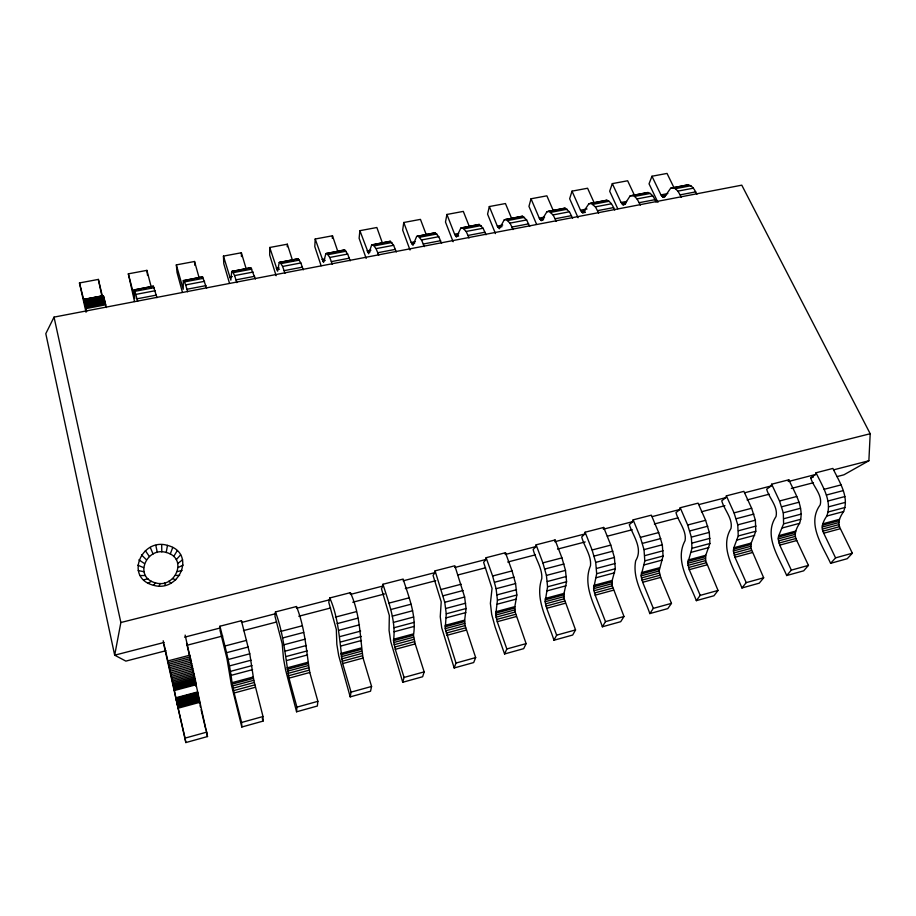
<?xml version="1.0" encoding="UTF-8"?>
<svg xmlns="http://www.w3.org/2000/svg" width="916" height="916" viewBox="0 0 916 916"><rect width="100%" height="100%" fill="white"/><g stroke="black" fill="none" stroke-linecap="round" stroke-linejoin="round"><path stroke-width="1.37" d="M659.142 570.989L663.07 556.001L662.325 544.78L658.684 532.585L651.345 515.17L633.128 519.864L632.773 521.628L629.303 524.696C633.151 535.963 643.261 548.592 635.681 560.764C632.051 579.473 644.234 596.671 649.81 613.594L667.81 608.59L671.474 603.346L660.699 577.401L659.142 570.989L641.12 575.855L642.677 582.278L653.326 608.373L649.81 613.594M102.271 295.719L98.367 279.414L79.463 282.941L86.677 311.348M292.696 260.991L287.326 244.206L269.739 247.48L269.682 255.083L276.117 275.739M413.448 635.315C416.746 615.941 408.857 597.152 403.143 579.072L382.98 584.259L382.98 586.022L381.445 588.702L389.323 615.506L389.071 630.38L390.754 641.647L402.731 682.271L422.642 676.741L424.165 671.875L415.223 643.925L413.448 635.315L393.491 640.685L395.288 649.33L404.07 677.439L402.731 682.271M350.21 696.87L351.057 692.13L342.699 663.585C339.389 641.589 339.046 618.953 329.783 597.965L350.37 592.663C360.091 613.502 359.919 636.139 363.057 658.066L371.575 686.45L370.545 691.225L350.21 696.87L338.714 655.65L336.836 644.314L336.332 629.498L328.764 602.304L329.783 597.965M696.332 600.656L700.225 595.377L689.256 569.66L687.71 563.294L691.992 548.295L691.351 537.12L687.676 524.994L680.21 507.739L698.072 503.147L705.629 520.311L709.316 532.368L709.889 543.52L705.767 555.291L705.641 560.603L718.029 590.442L713.976 595.755L696.332 600.656C689.542 582.301 674.153 560.707 685.076 540.646C686.794 530.547 678.435 521.88 675.985 512.639L679.787 509.502L680.21 507.739M287.258 246.736L287.326 244.206M454.176 667.97L455.985 663.058L445.222 628.662L446.264 613.812L444.752 602.281L435.077 570.851L454.84 565.767L464.63 597.026L466.072 608.533L464.675 620.121L465.11 625.559L475.667 657.596L473.675 662.554L454.176 667.97L441.741 627.918L440.252 616.72L441.214 601.812L433.05 575.374L435.008 572.603L435.077 570.851M741.949 587.969L746.219 582.633L734.941 557.271L733.395 550.974L733.831 547.734L738.25 535.952L737.769 524.845L734.06 512.868L726.365 495.865L743.884 491.354L751.647 508.265L755.379 520.196L755.803 531.269L751.2 543.062L750.971 548.363L763.669 577.79L759.261 583.16L741.949 587.969C734.838 570.004 719.003 548.157 730.991 528.498C733.006 518.467 724.212 509.926 721.751 500.823L725.884 497.617L726.365 495.865M836.995 476.606L843.911 474.809L868.872 460.759L870.2 433.737L741.777 185.169L54.033 317.119L45.8 333.664L114.683 655.18L125.858 661.112L165.979 650.703M206.627 288.162L202.562 276.895L183.292 280.685L183.223 289.25L176.33 264.884L194.547 261.495L199.001 277.388M337.683 251.087L332.485 235.79L315.207 239.007L314.795 246.61L321.115 265.743M786.695 575.534L791.332 570.13L779.745 545.135L778.211 538.894L778.726 535.665L783.615 523.86L783.283 512.823L779.527 500.983L771.638 484.209L788.813 479.789C794.87 493.037 804.958 508.105 799.588 523.322C796.233 528.372 793.462 534.738 796.76 540.52L808.439 565.39L803.687 570.817L786.695 575.534C779.241 557.936 763.051 535.826 776.012 516.578C778.337 506.628 769.131 498.201 766.658 489.224L771.089 485.972L771.638 484.209M296.589 711.789L296.91 707.141L288.998 678.138C285.197 655.959 283.513 633.334 275.441 611.945L296.475 606.529C305.017 627.758 306.184 650.394 309.791 672.504L317.875 701.324L317.348 706.018L296.589 711.789L285.586 669.962L283.502 658.558L282.208 643.788L274.972 616.205L275.441 611.945M220.195 627.987L220.023 630.391L226.928 658.375L231.324 684.573L241.813 727.018L263.018 721.121L263.007 716.53L253.801 680.267L249.77 653.806L241.423 620.705L219.932 626.235L220.195 627.987L184.563 637.17M332.302 238.32L332.485 235.79M830.606 563.329L835.564 557.867L823.713 533.215C820.335 527.41 823.347 521.032 826.782 516.04C832.472 500.938 822.19 485.869 816.042 472.77L832.896 468.431C839.113 481.427 849.498 496.506 843.625 511.54C840.144 516.498 836.961 522.864 840.396 528.692L852.361 553.218L847.266 558.691L830.606 563.329C822.786 546.096 806.298 523.723 820.186 504.888C822.786 495.018 813.19 486.682 810.706 477.843L815.435 474.534L816.042 472.77M504.567 653.967L506.834 648.963L497.251 621.701L495.682 615.06L497.434 600.175L496.106 588.713L492.613 576.004L486.11 557.718L505.472 552.726L512.067 570.92L515.582 583.572L516.83 594.999L514.849 606.632L515.158 612.048L526.116 643.616L523.689 648.654L504.567 653.967L495.098 626.899L491.709 614.464L490.392 603.335L492.052 588.393L483.614 562.321L485.961 559.47L486.11 557.718M393.491 640.685C396.239 621.243 388.579 602.465 382.98 584.259M382.636 243.645L376.854 227.511L359.885 230.683L359.118 238.286L366.171 258.438M505.472 552.726L505.288 554.489L535.894 546.6L536.112 544.837L555.073 539.959L561.932 557.878L565.493 570.382L566.569 581.74L564.016 593.408L564.21 598.801L575.546 629.922L572.683 635.028L553.951 640.238C547.986 620.727 534.52 599.728 541.791 578.568C542.49 568.252 535.574 559.184 533.146 549.52L535.894 546.6M553.951 640.238L556.653 635.154L546.703 608.293L545.135 601.732L547.562 586.801L546.417 575.42L542.879 562.871L536.112 544.837M555.073 539.959L554.821 541.722L584.809 533.982L585.106 532.23L603.69 527.444L610.789 545.1L614.396 557.455L615.3 568.744L612.197 580.446L612.277 585.816L623.991 616.502L620.716 621.678L602.362 626.784C596.144 607.652 581.935 586.492 590.499 565.676C591.564 555.428 584.145 546.509 581.706 536.982L584.809 533.982M426.478 235.32L420.455 219.382L403.773 222.496L402.674 230.099L410.013 250.011M255.427 279.036L250.812 267.747L231.691 271.502L230.855 280.136L223.447 256.102L241.355 252.77L246.061 268.457M602.362 626.784L605.476 621.632L595.171 595.16L593.602 588.667L596.671 573.702L595.709 562.39L592.114 549.989L585.106 532.23M166.22 552.462C146.503 546.428 133.152 577.172 155.537 582.874C175.277 588.908 188.593 558.153 166.22 552.462L167.468 545.386C141.602 537.452 124.061 577.767 153.441 585.255C179.33 593.179 196.814 552.852 167.468 545.386M603.369 529.208L603.69 527.444M54.033 317.119L120.866 622.514L114.683 655.18L164.01 642.471M469.565 227.145L463.313 211.401L446.916 214.459L445.485 222.061L453.111 241.732M641.12 575.855L644.807 560.867L644.005 549.623L640.376 537.371L633.128 519.864M511.907 219.107L505.449 203.547L489.327 206.547L487.575 214.149L495.476 233.603M303.253 269.854L300.849 262.961L298.169 258.759L279.208 262.491L277.617 271.193L269.739 247.48M553.539 211.207L546.863 195.829L531.017 198.783L528.956 206.375L536.581 224.317M159.315 585.931L160.014 583.4M594.461 203.444L587.591 188.238L572.008 191.146L569.66 198.738L578.065 217.733M788.252 481.541L788.813 479.789M634.708 195.806L627.643 180.773L612.312 183.624L609.678 191.215L617.75 208.745M350.198 260.842L347.656 254.041L344.679 249.942L325.856 253.652L323.543 262.411L315.207 239.007M170.273 554.008L172.769 547.402M674.29 188.295L667.031 173.433L651.963 176.238L649.043 183.818L657.928 202.39M396.296 251.992L393.617 245.293L390.342 241.286L371.667 244.961L368.656 253.778L359.885 230.683M441.558 243.301L438.753 236.694L435.203 232.779L416.654 236.431L412.979 245.305L411.192 242.511L403.773 222.496M486.007 234.771L483.075 228.244L479.263 224.431L460.851 228.05L456.534 236.969L454.622 234.233L446.916 214.459M173.696 556.481L177.257 550.63M529.677 226.378L526.631 219.943L522.544 216.222L504.281 219.806L499.335 228.782L497.308 226.092L489.327 206.547M572.58 218.145L569.42 211.791L565.08 208.15L546.944 211.722L541.402 220.733L539.261 218.088L531.017 198.783M614.739 210.05C612.907 206.306 611.201 201.612 606.884 200.226L588.885 203.764L582.759 212.833L580.504 210.233L572.008 191.146M656.165 202.104C654.287 198.337 652.398 193.654 647.967 192.44L630.105 195.944L624.792 204.176L623.418 205.047L621.059 202.493L612.312 183.624M153.441 585.255L155.537 582.874M176.261 559.699L180.624 554.844M696.881 194.284C694.958 190.494 692.897 185.845 688.363 184.78L670.627 188.261L664.867 196.516L663.402 197.398L660.94 194.89L651.963 176.238M177.784 563.466L182.627 559.779M151.438 287.807L146.892 270.369L128.332 273.838L134.721 298.524L134.251 289.845L153.407 286.216L156.98 297.689M153.407 286.216L133.988 290.029M148.049 583.183L151.438 581.305M178.162 567.519L183.143 565.092M202.562 276.895L183.292 280.685M250.812 267.747L231.691 271.502M298.169 258.759L279.208 262.491M344.679 249.942L325.856 253.652M390.342 241.286L371.667 244.961M435.203 232.779L416.654 236.431M163.872 644.807L185.845 742.567L207.508 736.544L185.147 635.086M185.845 742.567L185.066 738.124L206.959 732.067M241.813 727.018L241.595 722.461L263.007 716.53M296.91 707.141L317.875 701.324M351.057 692.13L371.575 686.45M404.07 677.439L424.165 671.875M455.985 663.058L475.667 657.596M506.834 648.963L526.116 643.616M556.653 635.154L575.546 629.922M605.476 621.632L623.991 616.502M653.326 608.373L671.474 603.346M700.225 595.377L718.029 590.442M746.219 582.633L763.669 577.79M791.332 570.13L808.439 565.39M835.564 557.867L852.361 553.218M185.066 738.124L177.899 707.198L199.585 701.324M178.128 708.194L199.814 702.309M241.595 722.461L234.153 693L255.392 687.252M288.998 678.138L309.791 672.504M342.699 663.585L363.057 658.066M395.288 649.33L415.223 643.925M446.79 635.372L466.324 630.082M497.251 621.701L516.395 616.514M546.703 608.293L565.458 603.209M595.171 595.16L613.548 590.179M642.677 582.278L660.699 577.401M689.256 569.66L706.934 564.863M734.941 557.271L752.276 552.577M779.745 545.135L796.76 540.52M823.713 533.215L840.396 528.692M177.899 707.198L175.941 698.313L197.673 692.473M176.067 698.931L197.787 693.08M234.153 693L232.206 684.103L253.457 678.378M287.109 669.321L307.913 663.722M340.855 654.848L361.236 649.364M445.05 626.807L464.595 621.54M495.556 613.205L514.712 608.052M545.054 599.877L563.821 594.827M593.557 586.824L611.968 581.866M641.108 574.023L659.154 569.168M687.733 561.474L705.435 556.71M733.464 549.165L750.811 544.493M778.314 537.085L795.328 532.505M822.305 525.246L839.01 520.746M176.216 699.641L197.925 693.79M176.376 700.419L198.085 694.58M232.561 685.992L253.801 680.267M287.418 671.21L308.2 665.611M341.118 656.738L361.476 651.242M393.708 642.551L413.643 637.181M445.222 628.662L464.744 623.407M495.682 615.06L514.826 609.907M545.135 601.732L563.89 596.671M593.602 588.667L611.991 583.71M687.71 563.294L705.389 558.531M733.395 550.974L750.731 546.302M778.211 538.894L795.214 534.314M822.179 527.043L838.861 522.544M176.57 701.278L198.257 695.427M176.765 702.194L198.451 696.343M176.983 703.156L198.669 697.305M233.03 688.237L254.259 682.5M287.853 673.432L308.635 667.81M341.531 658.936L361.877 653.44M394.098 644.738L414.021 639.357M445.588 630.838L465.11 625.559M496.025 617.212L515.158 612.048M545.455 603.862L564.21 598.801M593.9 590.774L612.277 585.816M641.395 577.95L659.417 573.084M687.962 565.378L705.641 560.603M733.636 553.046L750.971 548.363M778.428 540.944L795.432 536.352M822.373 529.082L839.056 524.57M177.2 704.152L198.886 698.301M177.429 705.171L199.115 699.309M233.58 690.63L254.797 684.882M288.403 675.802L309.173 670.18M342.069 661.272L362.415 655.776M394.636 647.051L414.57 641.669M446.126 633.128L465.649 627.849M496.564 619.479L515.697 614.304M545.993 606.106L564.737 601.033M594.438 593.007L612.815 588.026M641.933 580.149L659.944 575.282M688.5 567.554L706.167 562.779M734.163 555.199L751.498 550.516M778.955 543.085L795.958 538.482M822.9 531.188L839.583 526.677M177.67 706.19L199.345 700.316M479.263 224.431L460.851 228.05M175.941 698.313L174.235 689.691L196.207 683.817M174.406 690.538L196.356 684.664M232.206 684.103L231.095 675.378L252.576 669.63M286.582 660.539L307.604 654.906M340.889 646.009L361.465 640.502M394.052 631.788L414.204 626.395M446.126 617.865L465.866 612.586M497.125 604.217L516.452 599.053M547.081 590.854L566.031 585.793M596.041 577.756L614.613 572.798M644.028 564.932L662.234 560.054M691.065 552.348L708.915 547.573M737.185 540.005L754.692 535.333M782.424 527.914L799.588 523.322M826.782 516.04L843.625 511.54M175.838 697.797L197.581 691.958M231.988 682.695L253.274 676.97M286.96 667.913L307.799 662.314M340.786 653.44L361.179 647.956M393.479 639.265L413.46 633.895M445.096 625.388L464.675 620.121M495.671 611.785L514.849 606.632M545.215 598.457L564.016 593.408M593.786 585.404L612.197 580.446M641.383 572.603L659.451 567.748M688.065 560.042L705.767 555.291M733.831 547.734L751.2 543.062M778.726 535.665L795.764 531.085M822.763 523.826L839.48 519.326M174.235 689.691L172.414 681.08L194.513 675.207M231.095 675.378L229.469 665.921L251.087 660.184M285.3 651.104L306.448 645.482M339.939 636.586L360.641 631.09M393.422 622.388L413.689 617.006M445.794 608.476L465.649 603.209M497.09 594.862L516.532 589.698M547.333 581.511L566.386 576.45M596.556 568.435L615.231 563.477M644.807 555.623L663.104 550.768M692.095 543.073L710.026 538.31M738.456 530.753L756.043 526.082M783.913 518.685L801.157 514.105M828.499 506.846L845.422 502.357M172.735 682.557L194.822 676.684M173.044 683.954L195.108 678.08M173.319 685.283L195.371 679.409M173.582 686.531L195.623 680.657M230.489 671.359L252.049 665.611M286.17 656.509L307.272 650.887M340.672 641.979L361.316 636.471M394.017 627.746L414.238 622.353M446.264 613.812L466.072 608.533M497.434 600.175L516.83 594.999M547.562 586.801L566.569 581.74M596.671 573.702L615.3 568.744M644.807 560.867L663.07 556.001M691.992 548.295L709.889 543.52M738.25 535.952L755.803 531.269M783.615 523.86L800.824 519.269M828.11 511.987L844.987 507.487M173.822 687.676L195.841 681.802M174.04 688.74L196.035 682.867M172.414 681.08L170.616 672.917L192.738 667.077M170.994 674.623L193.116 668.783M229.469 665.921L228.13 659.531L249.77 653.806M284.029 644.761L305.211 639.162M338.748 630.3L359.484 624.815M392.3 616.147L412.601 610.777M444.752 602.281L464.63 597.026M496.106 588.713L515.582 583.572M546.417 575.42L565.493 570.382M595.709 562.39L614.396 557.455M644.005 549.623L662.325 544.78M691.351 537.12L709.316 532.368M737.769 524.845L755.379 520.196M783.283 512.823L800.55 508.254M827.927 501.029L844.861 496.552M171.372 676.306L193.482 670.455M171.727 677.943L193.837 672.092M172.082 679.535L194.181 673.672M170.616 672.917L168.258 662.577L190.368 656.795M168.647 664.272L190.768 658.478M169.048 665.989L191.169 660.184M169.437 667.718L191.559 661.902M228.13 659.531L226.573 652.696L248.225 647.005M282.483 638.005L303.665 632.429M337.202 623.613L357.938 618.163M390.766 609.541L411.066 604.205M443.207 595.755L463.095 590.522M494.571 582.244L514.048 577.126M544.883 569.019L563.97 564.004M594.186 556.069L612.873 551.146M642.494 543.371L660.814 538.551M689.84 530.914L707.805 526.196M736.269 518.719L753.879 514.082M781.783 506.754L799.05 502.208M826.427 495.018L843.373 490.564M169.838 669.459L191.959 663.631M170.227 671.199L192.349 665.36M522.544 216.222L504.281 219.806M168.258 662.577L167.88 660.928L189.978 655.146M226.573 652.696L224.947 646.009L246.564 640.353M280.777 631.399L301.936 625.868M335.428 617.109L356.141 611.693M388.922 603.117L409.2 597.816M441.317 589.423L461.172 584.236M492.613 576.004L512.067 570.92M542.879 562.871L561.932 557.878M592.114 549.989L610.789 545.1M640.376 537.371L658.684 532.585M687.676 524.994L705.629 520.311M734.06 512.868L751.647 508.265M779.527 500.983L796.783 496.472M824.137 489.316L841.06 484.896M186.738 645.322L222.703 635.979M243.461 630.597L276.666 621.987M298.799 616.239L330.619 607.984M352.763 602.236L384.583 593.98M405.33 588.599L435.776 580.698M457.908 574.962L485.572 567.783M507.716 562.035L535.379 554.856M557.523 549.119L585.187 541.94M607.331 536.192L632.235 529.734M654.368 523.986L677.886 517.884M701.404 511.781L724.922 505.678M747.067 499.941L769.2 494.193M791.332 488.446L813.477 482.709M275.613 613.697L241.652 622.456L241.423 620.705M329.863 599.717L296.612 608.281L296.475 606.529M382.98 586.022L350.427 594.415L350.37 592.663M403.12 580.824L435.008 572.603M454.725 567.519L485.961 559.47M604.709 528.864L632.773 521.628M652.329 516.578L679.787 509.502M698.965 504.556L725.884 497.617M744.754 492.751L771.089 485.972M789.603 481.198L815.435 474.534M833.629 469.851L868.872 460.759M810.706 477.843L813.271 477.179M565.08 208.15L546.944 211.722M120.866 622.514L870.2 433.737M606.884 200.226L588.885 203.764M177.372 571.595L182.112 570.428M143.514 579.885L147.991 578.786M688.363 184.78L670.627 188.261M84.375 301.604L103.989 297.872L106.405 307.558M84.558 302.337L104.195 298.605M84.764 303.173L104.413 299.429M84.982 304.101L104.642 300.345M134.251 289.845L135.808 294.414L155.09 290.738M183.761 280.456L185.662 284.91L204.589 281.304M232.355 271.239L234.588 275.59L253.171 272.052M280.056 262.194L282.609 266.442L300.849 262.961M326.897 253.32L329.76 257.453L347.656 254.041M372.881 244.595L376.041 248.637L393.617 245.293M418.04 236.03L421.486 239.981L438.753 236.694M462.408 227.626L466.118 231.473L483.075 228.244M505.987 219.359L509.972 223.115L526.631 219.943M548.81 211.241L553.046 214.916L569.42 211.791M590.889 203.26L595.377 206.844L611.464 203.776M632.246 195.417L634.605 196.425L636.975 198.921L652.776 195.91M672.905 187.711L675.39 188.685L677.863 191.135L693.401 188.169M229.607 277.124L232.378 276.598M276.22 268.239L278.945 267.724M322.02 259.514L324.688 258.999M366.995 250.938L370.946 250.183M411.192 242.511L415.395 241.709M454.622 234.233L458.744 233.443M497.308 226.092L502.712 225.061M539.261 218.088L544.573 217.081M580.504 210.233L587.03 208.985M621.059 202.493L626.659 201.428M660.94 194.89L667.833 193.585M85.222 305.097L104.893 301.353M85.474 306.184L105.168 302.429M276.735 269.705L279.46 269.178M322.558 260.957L325.237 260.442M367.579 252.358L370.201 251.854M411.799 243.908L414.605 243.381M455.263 235.618L458.011 235.091M497.972 227.454L502.025 226.687M539.948 219.439L543.944 218.684M581.225 211.562L585.141 210.806M621.804 203.81L626.006 203.009M661.707 196.196L665.84 195.406M85.749 307.341L105.454 303.574M455.916 236.557L458.664 236.03M540.692 220.344L543.348 219.84M581.992 212.443L584.614 211.951M622.617 204.68L625.422 204.142M662.554 197.054L665.314 196.516M582.759 212.833L585.381 212.329M86.035 308.577L105.741 304.799M135.808 294.414L136.976 298.822L156.304 295.124M185.662 284.91L186.944 289.261L205.917 285.632M234.588 275.59L235.984 279.872L254.602 276.311M282.609 266.442L284.109 270.655L302.383 267.163M329.76 257.453L331.352 261.621L349.282 258.186M376.041 248.637L377.724 252.736L395.334 249.37M421.486 239.981L423.272 244.022L440.562 240.713M466.118 231.473L467.996 235.458L484.976 232.206M509.972 223.115L511.918 227.054L528.612 223.859M553.046 214.916L555.085 218.787L571.481 215.649M595.377 206.844L597.484 210.669L613.606 207.589M636.975 198.921L639.162 202.699L654.997 199.665M677.863 191.135L680.119 194.856L695.691 191.879M83.711 299.36L103.313 295.708L103.989 297.872M83.734 299.566L103.313 295.708M630.105 195.944L645.769 192.978M83.86 299.647L103.405 295.937M83.951 299.979L103.519 296.269M84.077 300.425L103.657 296.704M84.215 300.963L103.817 297.242M134.87 291.345L154.094 287.693M184.574 281.899L203.444 278.315M233.351 272.636L251.866 269.121M281.223 263.545L299.406 260.087M328.226 254.614L346.076 251.224M374.381 245.854L391.899 242.522M419.7 237.244L436.909 233.981M464.206 228.794L481.118 225.576M507.933 220.493L524.547 217.332M550.894 212.329L567.222 209.226M593.11 204.314L609.151 201.268M634.605 196.425L650.371 193.436M675.39 188.685L690.893 185.742M140.159 575.58L145.426 575.511M175.448 575.408L179.605 575.431M138.202 570.565L143.938 571.71M172.529 578.694L175.769 579.748M137.778 565.206L143.606 567.622M138.911 559.871L144.453 563.546M168.807 581.225L170.891 583.08M141.499 554.913L146.423 559.768M145.369 550.676L149.365 556.516M680.119 194.856L681.298 197.272M639.162 202.699L640.318 205.138M597.484 210.669L598.606 213.153M555.085 218.787L556.172 221.294M150.258 547.425L153.087 554.031M511.918 227.054L512.971 229.584M467.996 235.458L469.003 238.034M423.272 244.022L424.245 246.622M377.724 252.736L378.663 255.369M331.352 261.621L332.245 264.289M284.109 270.655L284.956 273.357M164.536 582.839L165.269 585.198M235.984 279.872L236.786 282.609M229.504 283.319L223.779 263.705L223.447 256.102M186.944 289.261L187.643 291.803M182.444 292.341L177.04 272.487L176.33 264.884M262.297 718.35L263.018 721.121M136.976 298.822L137.629 301.398M219.932 626.235L224.947 646.009M134.526 301.536L128.332 273.838M186.566 643.181L190.7 660.425M101.687 295.112L98.367 279.414M201.085 709.717L205.905 729.834M206.547 732.525L207.508 736.544M200.054 705.412L200.444 707.038M190.94 661.398L191.41 663.424M199.264 702.08L199.665 703.751M163.185 640.742L167.88 660.928M86.047 312.253L79.463 282.941M198.497 698.713L198.875 700.397M197.364 693.71L197.73 695.358M191.856 665.44L192.452 668.211M155.812 545.386L157.323 552.474M195.44 684.699L195.726 686.061M103.416 297.689L103.176 295.879M146.892 270.369L147.545 275.441M194.547 261.495L194.833 265.296M241.355 252.77L241.446 256.572M161.685 544.699L161.8 551.936"/></g></svg>
